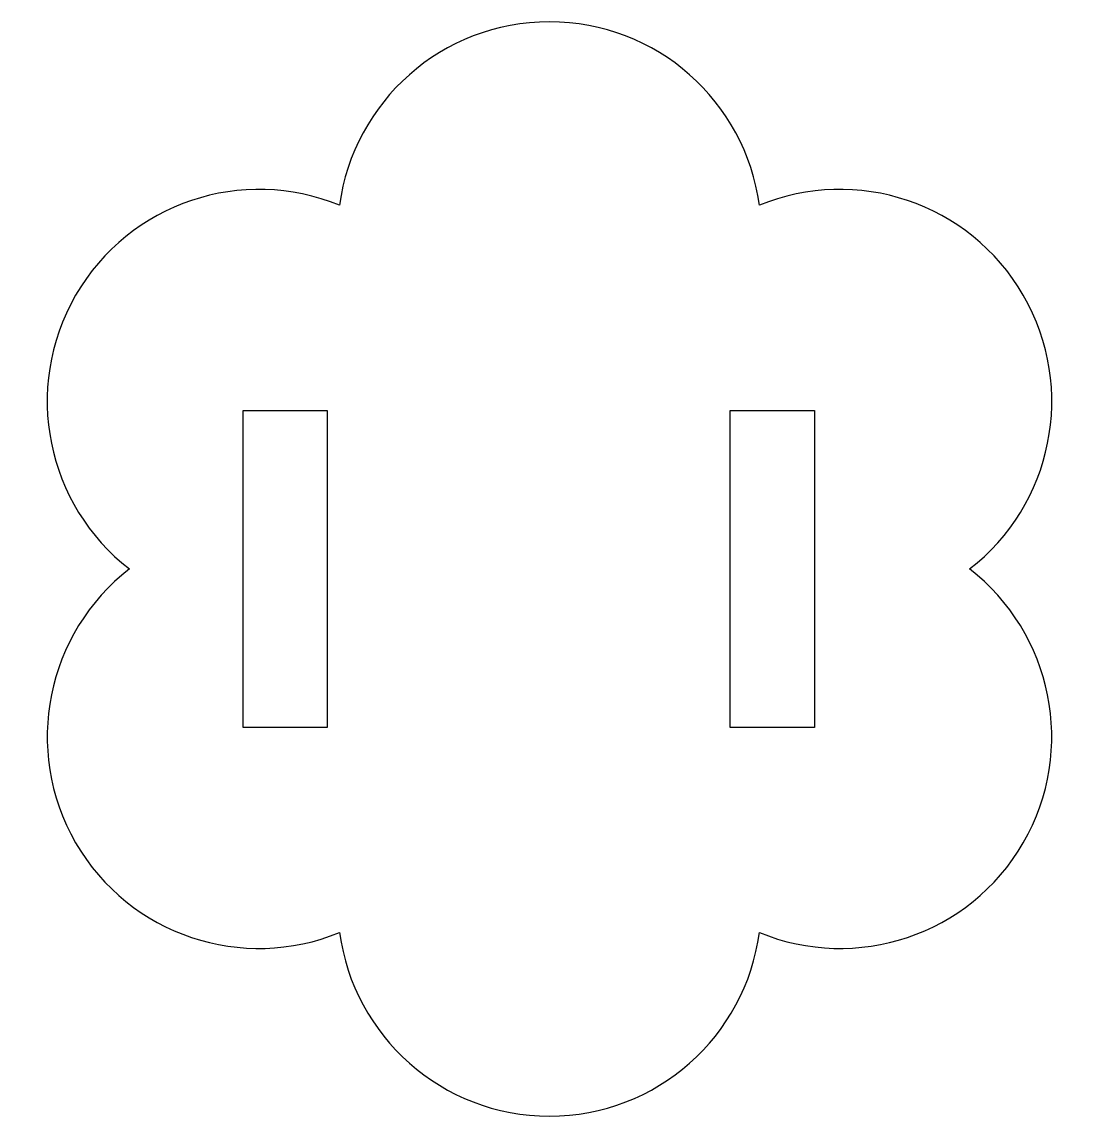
# Model space of a CAD drawing. Header units: centimetres. Extents: x -9.9 to 9.9, y -10.3 to 10.3.
import ezdxf

# ---------------------------------------------------------------- set-up
doc = ezdxf.new("R2010")
doc.units = ezdxf.units.CM
doc.header["$MEASUREMENT"] = 0
doc.layers.add('Camada 1', color=7, linetype='Continuous')

msp = doc.modelspace()

# ---------------------------------------------------------------- linework, layer by layer
at = {"layer": 'Camada 1'}
for points, knots in [([(-0.00164, 10.3122), (2.02454, 10.3122), (3.69766, 8.81048), (3.95555, 6.85539), (3.95555, 6.85539), (5.77808, 7.609), (7.91941, 6.90995), (8.93091, 5.15875), (8.93091, 5.15875), (9.94559, 3.40221), (9.47884, 1.20143), (7.91766, 0.00168), (7.91766, 0.00168), (9.47391, -1.20329), (9.94559, -3.40758), (8.93091, -5.15873), (8.93091, -5.15873), (7.91943, -6.91165), (5.77808, -7.60232), (3.95555, -6.85045), (3.95555, -6.85045), (3.70086, -8.8035), (2.02597, -10.31218), (-0.00164, -10.31218), (-0.00164, -10.31218), (-2.02779, -10.31218), (-3.69747, -8.8035), (-3.95708, -6.85045), (-3.95708, -6.85045), (-5.77786, -7.60232), (-7.91948, -6.91165), (-8.93241, -5.15873), (-8.93241, -5.15873), (-9.94217, -3.40756), (-9.47716, -1.20329), (-7.91773, 0.00168), (-7.91773, 0.00168), (-9.47716, 1.20143), (-9.94566, 3.40221), (-8.93241, 5.15875), (-8.93241, 5.15875), (-7.91948, 6.90995), (-5.77961, 7.609), (-3.9588, 6.85539), (-3.9588, 6.85539), (-3.69745, 8.81048), (-2.02605, 10.3122), (-0.00164, 10.3122)], [0, 0, 0, 0, 0.07692308, 0.07692308, 0.07692308, 0.07692308, 0.15384615, 0.15384615, 0.15384615, 0.15384615, 0.23076923, 0.23076923, 0.23076923, 0.23076923, 0.30769231, 0.30769231, 0.30769231, 0.30769231, 0.38461538, 0.38461538, 0.38461538, 0.38461538, 0.46153846, 0.46153846, 0.46153846, 0.46153846, 0.53846154, 0.53846154, 0.53846154, 0.53846154, 0.61538462, 0.61538462, 0.61538462, 0.61538462, 0.69230769, 0.69230769, 0.69230769, 0.69230769, 0.76923077, 0.76923077, 0.76923077, 0.76923077, 0.84615385, 0.84615385, 0.84615385, 0.84615385, 1, 1, 1, 1]), ([(-4.18912, 2.98914), (-4.18912, 2.98914), (-5.77382, 2.98914), (-5.77382, 2.98914), (-5.77382, 2.98914), (-5.77382, 2.98914), (-5.77382, -2.98899), (-5.77382, -2.98899), (-5.77382, -2.98899), (-5.77382, -2.98899), (-4.18912, -2.98898), (-4.18912, -2.98898), (-4.18912, -2.98898), (-4.18912, -2.98898), (-4.18912, 2.98914), (-4.18912, 2.98914)], [0, 0, 0, 0, 0.2, 0.2, 0.2, 0.2, 0.4, 0.4, 0.4, 0.4, 0.6, 0.6, 0.6, 0.6, 1, 1, 1, 1]), ([(4.99258, 2.98914), (4.99258, 2.98914), (3.40789, 2.98914), (3.40789, 2.98914), (3.40789, 2.98914), (3.40789, 2.98914), (3.40789, -2.98899), (3.40789, -2.98899), (3.40789, -2.98899), (3.40789, -2.98899), (4.99258, -2.98898), (4.99258, -2.98898), (4.99258, -2.98898), (4.99258, -2.98898), (4.99258, 2.98914), (4.99258, 2.98914)], [0, 0, 0, 0, 0.2, 0.2, 0.2, 0.2, 0.4, 0.4, 0.4, 0.4, 0.6, 0.6, 0.6, 0.6, 1, 1, 1, 1])]:
    msp.add_open_spline(points, degree=3, knots=knots, dxfattribs=at)

doc.saveas('drawing.dxf')
